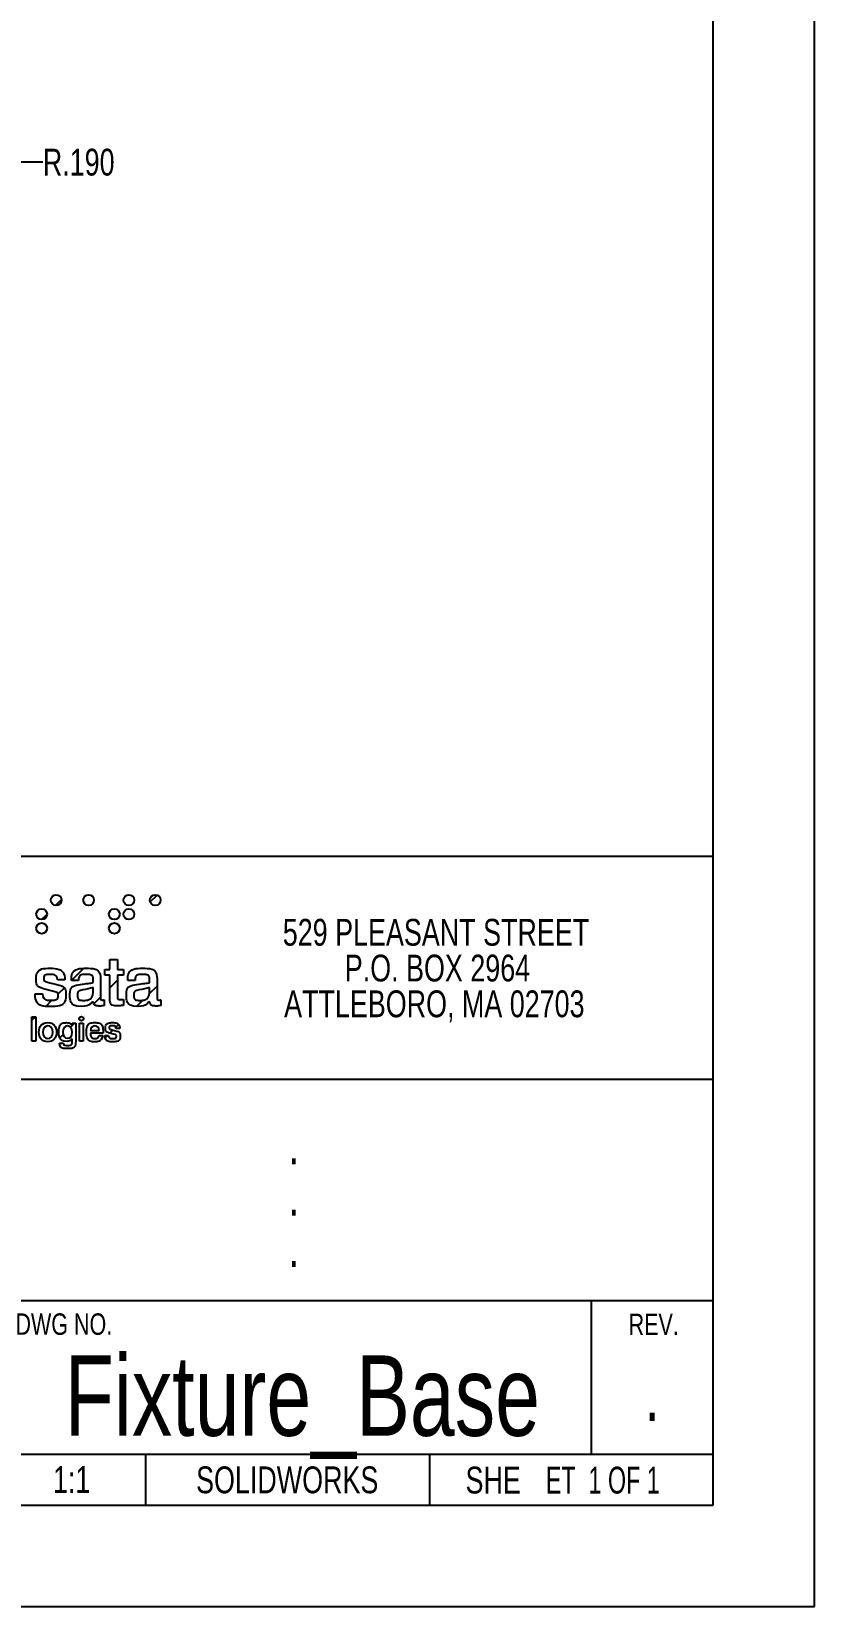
# Model space of a CAD drawing. Extents: x 0 to 8.5, y 0 to 11.
# Drawn here: x 5.46 to 8.5, y 0 to 6.12 of the extents above; entities that cross this region are included whole.
import ezdxf

# ---------------------------------------------------------------- set-up
doc = ezdxf.new("R2010")
doc.units = 0
doc.header["$MEASUREMENT"] = 0
doc.layers.get('0').update_dxf_attribs({"linetype": 'CONTINUOUS'})
doc.styles.add('SLDTEXTSTYLE0', font='TXT', dxfattribs={"width": 0.75})
doc.styles.add('SLDTEXTSTYLE1', font='TXT', dxfattribs={"width": 0.65})
doc.dimstyles.new('SLDDIMSTYLE2', dxfattribs={"dimtxt": 0.104167, "dimasz": 0.1, "dimexe": 0, "dimexo": 0.0625, "dimgap": 0.026042, "dimtad": 0, "dimtih": 1, "dimtoh": 1, "dimdec": 3, "dimrnd": 1e-09, "dimzin": 4, "dimtxsty": 'SLDTEXTSTYLE0', "dimsah": 1, "dimcen": 0, "dimazin": 3, "dimtfac": 1, "dimtdec": 3, "dimtofl": 0, "dimtmove": 0, "dimatfit": 3, "dimtolj": 1, "dimtzin": 12})

# ---------------------------------------------------------------- blocks, each defined once
blk = doc.blocks.new('SW_NOTE_0')
at = {"color": 0, "linetype": 'CONTINUOUS', "char_height": 0.10417, "attachment_point": 2}
for s, insert, style in [('SHE', (0.1188, 0.1343), 'SLDTEXTSTYLE0'), ('ET  1 OF 1', (0.5446, 0.1343), 'SLDTEXTSTYLE1')]:
    blk.add_mtext(s, dxfattribs=dict(at, insert=insert, style=style))
blk = doc.blocks.new('SW_NOTE_1')
at = {"color": 0, "linetype": 'CONTINUOUS', "char_height": 0.15, "attachment_point": 2, "style": 'SLDTEXTSTYLE0'}
for insert in [(0.0258, 0.1934), (0.0258, -0.0066), (0.0258, -0.2066)]:
    blk.add_mtext('.', dxfattribs=dict(at, insert=insert))
blk = doc.blocks.new('SW_NOTE_9')
at = {"color": 0, "linetype": 'CONTINUOUS', "char_height": 0.104167, "attachment_point": 2, "style": 'SLDTEXTSTYLE0'}
for s, insert in [('529 PLEASANT STREET', (0.6771, 0.1343)), ('P.O. BOX 2964', (0.6828, -0.0046)), ('ATTLEBORO, MA 02703', (0.6707, -0.1435))]:
    blk.add_mtext(s, dxfattribs=dict(at, insert=insert))
blk = doc.blocks.new('_D_3')
at = {"color": 7, "linetype": 'CONTINUOUS'}
for p, q in [((5.0662, 5.2917), (5.384, 5.6116)), ((5.384, 5.6116), (5.5021, 5.6116))]:
    blk.add_line(p, q, dxfattribs=at)
blk.add_solid([(5.0662, 5.2917), (5.1544, 5.345), (5.1189, 5.3802)], dxfattribs=at)
at = {"color": 7, "linetype": 'CONTINUOUS', "insert": (5.5021, 5.6631, 0.4), "char_height": 0.10417, "attachment_point": 1, "style": 'SLDTEXTSTYLE0'}
blk.add_mtext('R.190', dxfattribs=at)

msp = doc.modelspace()

# ---------------------------------------------------------------- hatches: boundary and pattern name
at = {"linetype": 'CONTINUOUS'}
h = msp.add_hatch(dxfattribs=at)
h.set_pattern_fill('ANSI31', style=0)
edge = h.paths.add_edge_path(flags=0)
edge.add_spline(control_points=[(5.5333, 2.7441), (5.5333, 2.7556), (5.5427, 2.765), (5.5542, 2.765), (5.5657, 2.765), (5.575, 2.7556), (5.575, 2.7441)], knot_values=[0, 0, 0, 0, 1, 1, 1, 2, 2, 2, 2], weights=[1, 1, 1, 1, 1, 1, 1], degree=3, periodic=0)
edge.add_spline(control_points=[(5.575, 2.7441), (5.575, 2.7326), (5.5657, 2.7232), (5.5542, 2.7232), (5.5427, 2.7232), (5.5333, 2.7326), (5.5333, 2.7441)], knot_values=[2, 2, 2, 2, 3, 3, 3, 4, 4, 4, 4], weights=[1, 1, 1, 1, 1, 1, 1], degree=3, periodic=0)
h = msp.add_hatch(dxfattribs=at)
h.set_pattern_fill('ANSI31', style=0)
edge = h.paths.add_edge_path(flags=0)
edge.add_spline(control_points=[(5.6592, 2.7441), (5.6592, 2.7556), (5.6685, 2.765), (5.68, 2.765), (5.6916, 2.765), (5.7009, 2.7556), (5.7009, 2.7441)], knot_values=[0, 0, 0, 0, 1, 1, 1, 2, 2, 2, 2], weights=[1, 1, 1, 1, 1, 1, 1], degree=3, periodic=0)
edge.add_spline(control_points=[(5.7009, 2.7441), (5.7009, 2.7326), (5.6916, 2.7232), (5.68, 2.7232), (5.6685, 2.7232), (5.6592, 2.7326), (5.6592, 2.7441)], knot_values=[2, 2, 2, 2, 3, 3, 3, 4, 4, 4, 4], weights=[1, 1, 1, 1, 1, 1, 1], degree=3, periodic=0)
h = msp.add_hatch(dxfattribs=at)
h.set_pattern_fill('ANSI31', style=0)
edge = h.paths.add_edge_path(flags=0)
edge.add_spline(control_points=[(5.8156, 2.7441), (5.8156, 2.7556), (5.8249, 2.765), (5.8365, 2.765), (5.848, 2.765), (5.8573, 2.7556), (5.8573, 2.7441)], knot_values=[0, 0, 0, 0, 1, 1, 1, 2, 2, 2, 2], weights=[1, 1, 1, 1, 1, 1, 1], degree=3, periodic=0)
edge.add_spline(control_points=[(5.8573, 2.7441), (5.8573, 2.7326), (5.848, 2.7232), (5.8365, 2.7232), (5.8249, 2.7232), (5.8156, 2.7326), (5.8156, 2.7441)], knot_values=[2, 2, 2, 2, 3, 3, 3, 4, 4, 4, 4], weights=[1, 1, 1, 1, 1, 1, 1], degree=3, periodic=0)
h = msp.add_hatch(dxfattribs=at)
h.set_pattern_fill('ANSI31', style=0)
edge = h.paths.add_edge_path(flags=0)
edge.add_spline(control_points=[(5.918, 2.7441), (5.918, 2.7556), (5.9273, 2.765), (5.9388, 2.765), (5.9504, 2.765), (5.9597, 2.7556), (5.9597, 2.7441)], knot_values=[0, 0, 0, 0, 1, 1, 1, 2, 2, 2, 2], weights=[1, 1, 1, 1, 1, 1, 1], degree=3, periodic=0)
edge.add_spline(control_points=[(5.9597, 2.7441), (5.9597, 2.7326), (5.9504, 2.7232), (5.9388, 2.7232), (5.9273, 2.7232), (5.918, 2.7326), (5.918, 2.7441)], knot_values=[2, 2, 2, 2, 3, 3, 3, 4, 4, 4, 4], weights=[1, 1, 1, 1, 1, 1, 1], degree=3, periodic=0)
h = msp.add_hatch(dxfattribs=at)
h.set_pattern_fill('ANSI31', style=0)
edge = h.paths.add_edge_path(flags=0)
edge.add_spline(control_points=[(5.4768, 2.6894), (5.4768, 2.7009), (5.4862, 2.7102), (5.4977, 2.7102), (5.5092, 2.7102), (5.5185, 2.7009), (5.5185, 2.6894)], knot_values=[0, 0, 0, 0, 1, 1, 1, 2, 2, 2, 2], weights=[1, 1, 1, 1, 1, 1, 1], degree=3, periodic=0)
edge.add_spline(control_points=[(5.5185, 2.6894), (5.5185, 2.6779), (5.5092, 2.6685), (5.4977, 2.6685), (5.4862, 2.6685), (5.4768, 2.6779), (5.4768, 2.6894)], knot_values=[2, 2, 2, 2, 3, 3, 3, 4, 4, 4, 4], weights=[1, 1, 1, 1, 1, 1, 1], degree=3, periodic=0)
h = msp.add_hatch(dxfattribs=at)
h.set_pattern_fill('ANSI31', style=0)
edge = h.paths.add_edge_path(flags=0)
edge.add_spline(control_points=[(5.7591, 2.6894), (5.7591, 2.7009), (5.7684, 2.7102), (5.7799, 2.7102), (5.7915, 2.7102), (5.8008, 2.7009), (5.8008, 2.6894)], knot_values=[0, 0, 0, 0, 1, 1, 1, 2, 2, 2, 2], weights=[1, 1, 1, 1, 1, 1, 1], degree=3, periodic=0)
edge.add_spline(control_points=[(5.8008, 2.6894), (5.8008, 2.6779), (5.7915, 2.6685), (5.7799, 2.6685), (5.7684, 2.6685), (5.7591, 2.6779), (5.7591, 2.6894)], knot_values=[2, 2, 2, 2, 3, 3, 3, 4, 4, 4, 4], weights=[1, 1, 1, 1, 1, 1, 1], degree=3, periodic=0)
h = msp.add_hatch(dxfattribs=at)
h.set_pattern_fill('ANSI31', style=0)
edge = h.paths.add_edge_path(flags=0)
edge.add_spline(control_points=[(5.8156, 2.6894), (5.8156, 2.7009), (5.8249, 2.7102), (5.8365, 2.7102), (5.848, 2.7102), (5.8573, 2.7009), (5.8573, 2.6894)], knot_values=[0, 0, 0, 0, 1, 1, 1, 2, 2, 2, 2], weights=[1, 1, 1, 1, 1, 1, 1], degree=3, periodic=0)
edge.add_spline(control_points=[(5.8573, 2.6894), (5.8573, 2.6779), (5.848, 2.6685), (5.8365, 2.6685), (5.8249, 2.6685), (5.8156, 2.6779), (5.8156, 2.6894)], knot_values=[2, 2, 2, 2, 3, 3, 3, 4, 4, 4, 4], weights=[1, 1, 1, 1, 1, 1, 1], degree=3, periodic=0)
h = msp.add_hatch(dxfattribs=at)
h.set_pattern_fill('ANSI31', style=0)
edge = h.paths.add_edge_path(flags=0)
edge.add_spline(control_points=[(5.4768, 2.6346), (5.4768, 2.6462), (5.4862, 2.6555), (5.4977, 2.6555), (5.5092, 2.6555), (5.5185, 2.6462), (5.5185, 2.6346)], knot_values=[0, 0, 0, 0, 1, 1, 1, 2, 2, 2, 2], weights=[1, 1, 1, 1, 1, 1, 1], degree=3, periodic=0)
edge.add_spline(control_points=[(5.5185, 2.6346), (5.5185, 2.6231), (5.5092, 2.6138), (5.4977, 2.6138), (5.4862, 2.6138), (5.4768, 2.6231), (5.4768, 2.6346)], knot_values=[2, 2, 2, 2, 3, 3, 3, 4, 4, 4, 4], weights=[1, 1, 1, 1, 1, 1, 1], degree=3, periodic=0)
h = msp.add_hatch(dxfattribs=at)
h.set_pattern_fill('ANSI31', style=0)
edge = h.paths.add_edge_path(flags=0)
edge.add_spline(control_points=[(5.7591, 2.6346), (5.7591, 2.6462), (5.7684, 2.6555), (5.7799, 2.6555), (5.7915, 2.6555), (5.8008, 2.6462), (5.8008, 2.6346)], knot_values=[0, 0, 0, 0, 1, 1, 1, 2, 2, 2, 2], weights=[1, 1, 1, 1, 1, 1, 1], degree=3, periodic=0)
edge.add_spline(control_points=[(5.8008, 2.6346), (5.8008, 2.6231), (5.7915, 2.6138), (5.7799, 2.6138), (5.7684, 2.6138), (5.7591, 2.6231), (5.7591, 2.6346)], knot_values=[2, 2, 2, 2, 3, 3, 3, 4, 4, 4, 4], weights=[1, 1, 1, 1, 1, 1, 1], degree=3, periodic=0)
h = msp.add_hatch(dxfattribs=at)
h.set_pattern_fill('ANSI31', style=0)
edge = h.paths.add_edge_path(flags=0)
edge.add_line((5.7624, 2.5134), (5.7918, 2.5134))
edge.add_line((5.7918, 2.5134), (5.7918, 2.475))
edge.add_line((5.7918, 2.475), (5.8152, 2.475))
edge.add_line((5.8152, 2.475), (5.8152, 2.453))
edge.add_line((5.8152, 2.453), (5.7918, 2.453))
edge.add_line((5.7918, 2.453), (5.7918, 2.3708))
edge.add_spline(control_points=[(5.7918, 2.3708), (5.7918, 2.3616), (5.7937, 2.3581), (5.8035, 2.3581), (5.8056, 2.3581), (5.8075, 2.3584), (5.8093, 2.3584)], knot_values=[0, 0, 0, 0, 1, 2, 3, 4, 4, 4, 4], weights=[1, 1, 1, 1, 1, 1, 1], degree=3, periodic=0)
edge.add_line((5.8093, 2.3584), (5.8152, 2.3587))
edge.add_line((5.8152, 2.3587), (5.8152, 2.3351))
edge.add_spline(control_points=[(5.8152, 2.3351), (5.8072, 2.3343), (5.8003, 2.3335), (5.7942, 2.3335), (5.7696, 2.3335), (5.7624, 2.3436), (5.7624, 2.3671)], knot_values=[0, 0, 0, 0, 1, 2, 3, 4, 4, 4, 4], weights=[1, 1, 1, 1, 1, 1, 1], degree=3, periodic=0)
edge.add_line((5.7624, 2.3671), (5.7624, 2.453))
edge.add_line((5.7624, 2.453), (5.7426, 2.453))
edge.add_line((5.7426, 2.453), (5.7426, 2.475))
edge.add_line((5.7426, 2.475), (5.7624, 2.475))
edge.add_line((5.7624, 2.475), (5.7624, 2.5134))
h = msp.add_hatch(dxfattribs=at)
h.set_pattern_fill('ANSI31', style=0)
edge = h.paths.add_edge_path(flags=0)
edge.add_spline(control_points=[(5.5587, 2.4344), (5.5579, 2.4482), (5.5476, 2.4556), (5.5293, 2.4556), (5.5137, 2.4556), (5.5058, 2.449), (5.5058, 2.4405), (5.5058, 2.4304), (5.514, 2.4262), (5.5291, 2.4228)], knot_values=[0, 0, 0, 0, 1, 2, 3, 4, 5, 6, 7, 7, 7, 7], weights=[1, 1, 1, 1, 1, 1, 1, 1, 1, 1], degree=3, periodic=0)
edge.add_line((5.5291, 2.4228), (5.5468, 2.4188))
edge.add_spline(control_points=[(5.5468, 2.4188), (5.5765, 2.4119), (5.5916, 2.4032), (5.5916, 2.3775), (5.5916, 2.3486), (5.5699, 2.3308), (5.5312, 2.3308), (5.493, 2.3308), (5.4718, 2.3491), (5.4718, 2.3807)], knot_values=[0, 0, 0, 0, 1, 2, 3, 4, 5, 6, 7, 7, 7, 7], weights=[1, 1, 1, 1, 1, 1, 1, 1, 1, 1], degree=3, periodic=0)
edge.add_line((5.4718, 2.3807), (5.501, 2.3807))
edge.add_spline(control_points=[(5.501, 2.3807), (5.5023, 2.3634), (5.5131, 2.3552), (5.5338, 2.3552), (5.5518, 2.3552), (5.5619, 2.3629), (5.5619, 2.3738), (5.5619, 2.3838), (5.554, 2.3873), (5.5402, 2.3907)], knot_values=[0, 0, 0, 0, 1, 2, 3, 4, 5, 6, 7, 7, 7, 7], weights=[1, 1, 1, 1, 1, 1, 1, 1, 1, 1], degree=3, periodic=0)
edge.add_line((5.5402, 2.3907), (5.5193, 2.396))
edge.add_spline(control_points=[(5.5193, 2.396), (5.4901, 2.4032), (5.4758, 2.4132), (5.4758, 2.436), (5.4758, 2.462), (5.4959, 2.4795), (5.5304, 2.4795), (5.5659, 2.4795), (5.5876, 2.4614), (5.5876, 2.4344)], knot_values=[0, 0, 0, 0, 1, 2, 3, 4, 5, 6, 7, 7, 7, 7], weights=[1, 1, 1, 1, 1, 1, 1, 1, 1, 1], degree=3, periodic=0)
edge.add_line((5.5876, 2.4344), (5.5587, 2.4344))
h = msp.add_hatch(dxfattribs=at)
h.set_pattern_fill('ANSI31', style=0)
edge = h.paths.add_edge_path(flags=0)
edge.add_spline(control_points=[(5.6525, 2.3308), (5.6239, 2.3308), (5.6075, 2.3467), (5.6075, 2.3722), (5.6075, 2.4053), (5.6295, 2.4143), (5.6668, 2.4191), (5.6914, 2.4223), (5.6978, 2.4225), (5.6978, 2.4355), (5.6978, 2.449), (5.6885, 2.4551), (5.6692, 2.4551), (5.6509, 2.4551), (5.6411, 2.4471), (5.6411, 2.4331), (5.6411, 2.4328), (5.6411, 2.4323), (5.6411, 2.432)], knot_values=[0, 0, 0, 0, 1, 2, 3, 4, 5, 6, 7, 8, 9, 10, 11, 12, 13, 14, 15, 16, 16, 16, 16], weights=[1, 1, 1, 1, 1, 1, 1, 1, 1, 1, 1, 1, 1, 1, 1, 1, 1, 1, 1], degree=3, periodic=0)
edge.add_line((5.6411, 2.432), (5.613, 2.432))
edge.add_spline(control_points=[(5.613, 2.432), (5.613, 2.4328), (5.613, 2.4336), (5.613, 2.4344), (5.613, 2.4617), (5.6342, 2.4795), (5.6703, 2.4795), (5.7073, 2.4795), (5.7264, 2.4654), (5.7264, 2.4381)], knot_values=[0, 0, 0, 0, 1, 2, 3, 4, 5, 6, 7, 7, 7, 7], weights=[1, 1, 1, 1, 1, 1, 1, 1, 1, 1], degree=3, periodic=0)
edge.add_line((5.7264, 2.4381), (5.7264, 2.369))
edge.add_spline(control_points=[(5.7264, 2.369), (5.7264, 2.3605), (5.7272, 2.356), (5.7349, 2.356), (5.7365, 2.356), (5.7386, 2.3563), (5.7407, 2.3565)], knot_values=[0, 0, 0, 0, 1, 2, 3, 4, 4, 4, 4], weights=[1, 1, 1, 1, 1, 1, 1], degree=3, periodic=0)
edge.add_line((5.7407, 2.3565), (5.7407, 2.3348))
edge.add_spline(control_points=[(5.7407, 2.3348), (5.7357, 2.3335), (5.7307, 2.3327), (5.7256, 2.3327), (5.7076, 2.3327), (5.6991, 2.3396), (5.6988, 2.3539), (5.6875, 2.3391), (5.6708, 2.3308), (5.6525, 2.3308)], knot_values=[0, 0, 0, 0, 1, 2, 3, 4, 5, 6, 7, 7, 7, 7], weights=[1, 1, 1, 1, 1, 1, 1, 1, 1, 1], degree=3, periodic=0)
edge = h.paths.add_edge_path(flags=0)
edge.add_spline(control_points=[(5.6975, 2.4053), (5.6848, 2.3989), (5.6708, 2.3984), (5.657, 2.3957)], knot_values=[0, 0, 0, 0, 1, 1, 1, 1], weights=[1, 1, 1, 1], degree=3, periodic=0)
edge.add_spline(control_points=[(5.657, 2.3957), (5.6432, 2.3931), (5.6366, 2.3862), (5.6366, 2.3748), (5.6366, 2.3621), (5.6448, 2.3547), (5.6594, 2.3547), (5.6806, 2.3547), (5.6975, 2.3679), (5.6975, 2.3878)], knot_values=[0, 0, 0, 0, 1, 2, 3, 4, 5, 6, 7, 7, 7, 7], weights=[1, 1, 1, 1, 1, 1, 1, 1, 1, 1], degree=3, periodic=0)
edge.add_line((5.6975, 2.3878), (5.6975, 2.4053))
h = msp.add_hatch(dxfattribs=at)
h.set_pattern_fill('ANSI31', style=0)
edge = h.paths.add_edge_path(flags=0)
edge.add_spline(control_points=[(5.8718, 2.3308), (5.8432, 2.3308), (5.8268, 2.3467), (5.8268, 2.3722), (5.8268, 2.4053), (5.8488, 2.4143), (5.8861, 2.4191), (5.9108, 2.4223), (5.9171, 2.4225), (5.9171, 2.4355), (5.9171, 2.449), (5.9079, 2.4551), (5.8885, 2.4551), (5.8702, 2.4551), (5.8605, 2.4471), (5.8605, 2.4331), (5.8605, 2.4328), (5.8605, 2.4323), (5.8605, 2.432)], knot_values=[0, 0, 0, 0, 1, 2, 3, 4, 5, 6, 7, 8, 9, 10, 11, 12, 13, 14, 15, 16, 16, 16, 16], weights=[1, 1, 1, 1, 1, 1, 1, 1, 1, 1, 1, 1, 1, 1, 1, 1, 1, 1, 1], degree=3, periodic=0)
edge.add_line((5.8605, 2.432), (5.8324, 2.432))
edge.add_spline(control_points=[(5.8324, 2.432), (5.8324, 2.4328), (5.8324, 2.4336), (5.8324, 2.4344), (5.8324, 2.4617), (5.8536, 2.4795), (5.8896, 2.4795), (5.9267, 2.4795), (5.9458, 2.4654), (5.9458, 2.4381)], knot_values=[0, 0, 0, 0, 1, 2, 3, 4, 5, 6, 7, 7, 7, 7], weights=[1, 1, 1, 1, 1, 1, 1, 1, 1, 1], degree=3, periodic=0)
edge.add_line((5.9458, 2.4381), (5.9458, 2.369))
edge.add_spline(control_points=[(5.9458, 2.369), (5.9458, 2.3605), (5.9466, 2.356), (5.9542, 2.356), (5.9558, 2.356), (5.9579, 2.3563), (5.9601, 2.3565)], knot_values=[0, 0, 0, 0, 1, 2, 3, 4, 4, 4, 4], weights=[1, 1, 1, 1, 1, 1, 1], degree=3, periodic=0)
edge.add_line((5.9601, 2.3565), (5.9601, 2.3348))
edge.add_spline(control_points=[(5.9601, 2.3348), (5.955, 2.3335), (5.95, 2.3327), (5.9449, 2.3327), (5.9269, 2.3327), (5.9185, 2.3396), (5.9182, 2.3539), (5.9068, 2.3391), (5.8901, 2.3308), (5.8718, 2.3308)], knot_values=[0, 0, 0, 0, 1, 2, 3, 4, 5, 6, 7, 7, 7, 7], weights=[1, 1, 1, 1, 1, 1, 1, 1, 1, 1], degree=3, periodic=0)
edge = h.paths.add_edge_path(flags=0)
edge.add_spline(control_points=[(5.9169, 2.4053), (5.9042, 2.3989), (5.8901, 2.3984), (5.8763, 2.3957)], knot_values=[0, 0, 0, 0, 1, 1, 1, 1], weights=[1, 1, 1, 1], degree=3, periodic=0)
edge.add_spline(control_points=[(5.8763, 2.3957), (5.8626, 2.3931), (5.8559, 2.3862), (5.8559, 2.3748), (5.8559, 2.3621), (5.8642, 2.3547), (5.8787, 2.3547), (5.8999, 2.3547), (5.9169, 2.3679), (5.9169, 2.3878)], knot_values=[0, 0, 0, 0, 1, 2, 3, 4, 5, 6, 7, 7, 7, 7], weights=[1, 1, 1, 1, 1, 1, 1, 1, 1, 1], degree=3, periodic=0)
edge.add_line((5.9169, 2.3878), (5.9169, 2.4053))
h = msp.add_hatch(dxfattribs=at)
h.set_pattern_fill('ANSI31', style=0)
h.paths.add_polyline_path([(5.4597, 2.2913), (5.4745, 2.2913), (5.4745, 2.196), (5.4597, 2.196)], flags=0)
h = msp.add_hatch(dxfattribs=at)
h.set_pattern_fill('ANSI31', style=0)
edge = h.paths.add_edge_path(flags=0)
edge.add_spline(control_points=[(5.5556, 2.2309), (5.5556, 2.2076), (5.5426, 2.1938), (5.5214, 2.1938), (5.5001, 2.1938), (5.4871, 2.2074), (5.4871, 2.2309)], knot_values=[0, 0, 0, 0, 1, 1, 1, 2, 2, 2, 2], weights=[1, 1, 1, 1, 1, 1, 1], degree=3, periodic=0)
edge.add_spline(control_points=[(5.4871, 2.2309), (5.4871, 2.2543), (5.5, 2.2681), (5.5213, 2.2681), (5.5426, 2.2681), (5.5556, 2.2542), (5.5556, 2.2309)], knot_values=[2, 2, 2, 2, 3, 3, 3, 4, 4, 4, 4], weights=[1, 1, 1, 1, 1, 1, 1], degree=3, periodic=0)
edge = h.paths.add_edge_path(flags=0)
edge.add_spline(control_points=[(5.5405, 2.2309), (5.5405, 2.2469), (5.5336, 2.2554), (5.5214, 2.2554), (5.5091, 2.2554), (5.5022, 2.2468), (5.5022, 2.2309)], knot_values=[2, 2, 2, 2, 3, 3, 3, 4, 4, 4, 4], weights=[1, 1, 1, 1, 1, 1, 1], degree=3, periodic=0)
edge.add_spline(control_points=[(5.5022, 2.2309), (5.5022, 2.215), (5.5091, 2.2065), (5.5214, 2.2065), (5.5336, 2.2065), (5.5405, 2.215), (5.5405, 2.2309)], knot_values=[0, 0, 0, 0, 1, 1, 1, 2, 2, 2, 2], weights=[1, 1, 1, 1, 1, 1, 1], degree=3, periodic=0)
h = msp.add_hatch(dxfattribs=at)
h.set_pattern_fill('ANSI31', style=0)
edge = h.paths.add_edge_path(flags=0)
edge.add_spline(control_points=[(5.5951, 2.1949), (5.5764, 2.1949), (5.5645, 2.2094), (5.5645, 2.2311), (5.5645, 2.2537), (5.5765, 2.2681), (5.5952, 2.2681), (5.6043, 2.2681), (5.611, 2.2647), (5.6161, 2.2571)], knot_values=[0, 0, 0, 0, 1, 2, 3, 4, 5, 6, 7, 7, 7, 7], weights=[1, 1, 1, 1, 1, 1, 1, 1, 1, 1], degree=3, periodic=0)
edge.add_line((5.6161, 2.2571), (5.6161, 2.2658))
edge.add_line((5.6161, 2.2658), (5.6303, 2.2658))
edge.add_line((5.6303, 2.2658), (5.6303, 2.199))
edge.add_spline(control_points=[(5.6303, 2.199), (5.6303, 2.1774), (5.6218, 2.1672), (5.5972, 2.1672), (5.5778, 2.1672), (5.5671, 2.1755), (5.567, 2.1885)], knot_values=[0, 0, 0, 0, 1, 2, 3, 4, 4, 4, 4], weights=[1, 1, 1, 1, 1, 1, 1], degree=3, periodic=0)
edge.add_line((5.567, 2.1885), (5.5822, 2.1885))
edge.add_spline(control_points=[(5.5822, 2.1885), (5.5826, 2.1825), (5.5878, 2.1794), (5.5972, 2.1794), (5.6112, 2.1794), (5.616, 2.185), (5.616, 2.1971)], knot_values=[0, 0, 0, 0, 1, 2, 3, 4, 4, 4, 4], weights=[1, 1, 1, 1, 1, 1, 1], degree=3, periodic=0)
edge.add_line((5.616, 2.1971), (5.616, 2.2052))
edge.add_spline(control_points=[(5.616, 2.2052), (5.6115, 2.1984), (5.6043, 2.1949), (5.5951, 2.1949)], knot_values=[0, 0, 0, 0, 1, 1, 1, 1], weights=[1, 1, 1, 1], degree=3, periodic=0)
edge = h.paths.add_edge_path(flags=0)
edge.add_spline(control_points=[(5.5974, 2.2553), (5.5865, 2.2553), (5.5796, 2.2466), (5.5796, 2.2319), (5.5796, 2.2159), (5.5863, 2.2076), (5.598, 2.2076)], knot_values=[2, 2, 2, 2, 3, 3, 3, 4, 4, 4, 4], weights=[1, 1, 1, 1, 1, 1, 1], degree=3, periodic=0)
edge.add_spline(control_points=[(5.598, 2.2076), (5.6102, 2.2076), (5.6163, 2.2154), (5.6163, 2.2313), (5.6163, 2.247), (5.6098, 2.2553), (5.5974, 2.2553)], knot_values=[0, 0, 0, 0, 1, 1, 1, 2, 2, 2, 2], weights=[1, 1, 1, 1, 1, 1, 1], degree=3, periodic=0)
h = msp.add_hatch(dxfattribs=at)
h.set_pattern_fill('ANSI31', style=0)
edge = h.paths.add_edge_path(flags=0)
edge.add_spline(control_points=[(5.6431, 2.2835), (5.6431, 2.2881), (5.647, 2.2918), (5.6517, 2.2918), (5.6565, 2.2918), (5.6604, 2.2881), (5.6604, 2.2835)], knot_values=[0, 0, 0, 0, 1, 1, 1, 2, 2, 2, 2], weights=[1, 1, 1, 1, 1, 1, 1], degree=3, periodic=0)
edge.add_spline(control_points=[(5.6604, 2.2835), (5.6604, 2.279), (5.6565, 2.2753), (5.6517, 2.2753), (5.647, 2.2753), (5.6431, 2.279), (5.6431, 2.2835)], knot_values=[2, 2, 2, 2, 3, 3, 3, 4, 4, 4, 4], weights=[1, 1, 1, 1, 1, 1, 1], degree=3, periodic=0)
h = msp.add_hatch(dxfattribs=at)
h.set_pattern_fill('ANSI31', style=0)
h.paths.add_polyline_path([(5.6443, 2.2658), (5.6592, 2.2658), (5.6592, 2.196), (5.6443, 2.196)], flags=0)
h = msp.add_hatch(dxfattribs=at)
h.set_pattern_fill('ANSI31', style=0)
edge = h.paths.add_edge_path(flags=0)
edge.add_spline(control_points=[(5.6871, 2.2269), (5.6874, 2.2138), (5.6939, 2.2066), (5.7049, 2.2066), (5.7128, 2.2066), (5.7185, 2.2109), (5.7204, 2.218)], knot_values=[0, 0, 0, 0, 1, 2, 3, 4, 4, 4, 4], weights=[1, 1, 1, 1, 1, 1, 1], degree=3, periodic=0)
edge.add_line((5.7204, 2.218), (5.7351, 2.218))
edge.add_spline(control_points=[(5.7351, 2.218), (5.7324, 2.2036), (5.7201, 2.1938), (5.7039, 2.1938), (5.6842, 2.1938), (5.6718, 2.2076), (5.6718, 2.2311), (5.6718, 2.2543), (5.6841, 2.2681), (5.7043, 2.2681), (5.7237, 2.2681), (5.7361, 2.255), (5.7361, 2.2321), (5.7361, 2.2305), (5.736, 2.2288), (5.7359, 2.2269)], knot_values=[0, 0, 0, 0, 1, 2, 3, 4, 5, 6, 7, 8, 9, 10, 11, 12, 13, 13, 13, 13], weights=[1, 1, 1, 1, 1, 1, 1, 1, 1, 1, 1, 1, 1, 1, 1, 1], degree=3, periodic=0)
edge.add_line((5.7359, 2.2269), (5.6871, 2.2269))
edge = h.paths.add_edge_path(flags=0)
edge.add_spline(control_points=[(5.7206, 2.2376), (5.7205, 2.2492), (5.7144, 2.2555), (5.7039, 2.2555)], knot_values=[0, 0, 0, 0, 1, 1, 1, 1], weights=[1, 1, 1, 1], degree=3, periodic=0)
edge.add_spline(control_points=[(5.7039, 2.2555), (5.6939, 2.2555), (5.6881, 2.2492), (5.6871, 2.2376)], knot_values=[0, 0, 0, 0, 1, 1, 1, 1], weights=[1, 1, 1, 1], degree=3, periodic=0)
edge.add_line((5.6871, 2.2376), (5.7206, 2.2376))
h = msp.add_hatch(dxfattribs=at)
h.set_pattern_fill('ANSI31', style=0)
edge = h.paths.add_edge_path(flags=0)
edge.add_spline(control_points=[(5.7866, 2.2456), (5.7862, 2.2525), (5.781, 2.2562), (5.7719, 2.2562), (5.7641, 2.2562), (5.7601, 2.2529), (5.7601, 2.2486), (5.7601, 2.2436), (5.7642, 2.2415), (5.7718, 2.2398)], knot_values=[0, 0, 0, 0, 1, 2, 3, 4, 5, 6, 7, 7, 7, 7], weights=[1, 1, 1, 1, 1, 1, 1, 1, 1, 1], degree=3, periodic=0)
edge.add_line((5.7718, 2.2398), (5.7806, 2.2378))
edge.add_spline(control_points=[(5.7806, 2.2378), (5.7955, 2.2343), (5.803, 2.2299), (5.803, 2.2171), (5.803, 2.2027), (5.7922, 2.1938), (5.7728, 2.1938), (5.7537, 2.1938), (5.7431, 2.2029), (5.7431, 2.2187)], knot_values=[0, 0, 0, 0, 1, 2, 3, 4, 5, 6, 7, 7, 7, 7], weights=[1, 1, 1, 1, 1, 1, 1, 1, 1, 1], degree=3, periodic=0)
edge.add_line((5.7431, 2.2187), (5.7577, 2.2187))
edge.add_spline(control_points=[(5.7577, 2.2187), (5.7584, 2.2101), (5.7638, 2.206), (5.7741, 2.206), (5.7831, 2.206), (5.7882, 2.2098), (5.7882, 2.2152), (5.7882, 2.2203), (5.7842, 2.222), (5.7773, 2.2237)], knot_values=[0, 0, 0, 0, 1, 2, 3, 4, 5, 6, 7, 7, 7, 7], weights=[1, 1, 1, 1, 1, 1, 1, 1, 1, 1], degree=3, periodic=0)
edge.add_line((5.7773, 2.2237), (5.7669, 2.2264))
edge.add_spline(control_points=[(5.7669, 2.2264), (5.7523, 2.2299), (5.7451, 2.235), (5.7451, 2.2464), (5.7451, 2.2593), (5.7552, 2.2681), (5.7724, 2.2681), (5.7902, 2.2681), (5.801, 2.2591), (5.801, 2.2456)], knot_values=[0, 0, 0, 0, 1, 2, 3, 4, 5, 6, 7, 7, 7, 7], weights=[1, 1, 1, 1, 1, 1, 1, 1, 1, 1], degree=3, periodic=0)
edge.add_line((5.801, 2.2456), (5.7866, 2.2456))

# ---------------------------------------------------------------- linework, layer by layer
at = {"color": 7, "linetype": 'CONTINUOUS'}
for p, q in [((8.5, 0), (8.5, 11)), ((8.1063, 0.3937), (8.1063, 10.6063)), ((8.1063, 2.9134), (0.3937, 2.9134)), ((5.7624, 2.475), (5.7624, 2.5134)), ((5.7624, 2.5134), (5.7918, 2.5134)), ((5.7918, 2.5134), (5.7918, 2.475)), ((5.7426, 2.453), (5.7426, 2.475)), ((5.7426, 2.475), (5.7624, 2.475)), ((5.7624, 2.453), (5.7426, 2.453)), ((5.7624, 2.3671), (5.7624, 2.453)), ((5.7918, 2.475), (5.8152, 2.475)), ((5.8152, 2.453), (5.7918, 2.453)), ((5.7918, 2.453), (5.7918, 2.3708)), ((5.8152, 2.475), (5.8152, 2.453)), ((5.5402, 2.3907), (5.5193, 2.396)), ((5.5291, 2.4228), (5.5468, 2.4188)), ((5.5876, 2.4344), (5.5587, 2.4344)), ((5.6411, 2.432), (5.613, 2.432)), ((5.6975, 2.3878), (5.6975, 2.4053)), ((5.7264, 2.4381), (5.7264, 2.369)), ((5.8605, 2.432), (5.8324, 2.432)), ((5.9169, 2.3878), (5.9169, 2.4053)), ((5.9458, 2.4381), (5.9458, 2.369)), ((5.4718, 2.3807), (5.501, 2.3807)), ((5.7407, 2.3565), (5.7407, 2.3348)), ((5.8093, 2.3584), (5.8152, 2.3587)), ((5.8152, 2.3587), (5.8152, 2.3351)), ((5.9601, 2.3565), (5.9601, 2.3348)), ((5.4597, 2.196), (5.4597, 2.2913)), ((5.4597, 2.2913), (5.4745, 2.2913)), ((5.4745, 2.2913), (5.4745, 2.196)), ((5.6161, 2.2571), (5.6161, 2.2658)), ((5.6161, 2.2658), (5.6303, 2.2658)), ((5.6303, 2.2658), (5.6303, 2.199)), ((5.6443, 2.196), (5.6443, 2.2658)), ((5.6443, 2.2658), (5.6592, 2.2658)), ((5.6592, 2.2658), (5.6592, 2.196)), ((5.616, 2.1971), (5.616, 2.2052)), ((5.6871, 2.2376), (5.7206, 2.2376)), ((5.7359, 2.2269), (5.6871, 2.2269)), ((5.7204, 2.218), (5.7351, 2.218)), ((5.7431, 2.2187), (5.7577, 2.2187)), ((5.7773, 2.2237), (5.7669, 2.2264)), ((5.7718, 2.2398), (5.7806, 2.2378)), ((5.801, 2.2456), (5.7866, 2.2456)), ((5.4745, 2.196), (5.4597, 2.196)), ((5.567, 2.1885), (5.5822, 2.1885)), ((5.6592, 2.196), (5.6443, 2.196)), ((8.1063, 2.0472), (4.878, 2.0472)), ((4.878, 1.189), (8.1063, 1.189)), ((7.6339, 0.5906), (7.6339, 1.189)), ((8.1063, 0.5906), (4.878, 0.5906)), ((5.9016, 0.5906), (5.9016, 0.3937)), ((7.0039, 0.5906), (7.0039, 0.3937)), ((0.3937, 0.3937), (8.1063, 0.3937)), ((0, 0), (8.5, 0))]:
    msp.add_line(p, q, dxfattribs=at)
for points, knots in [([(5.5333, 2.7441), (5.5333, 2.7556), (5.5427, 2.765), (5.5542, 2.765), (5.5657, 2.765), (5.575, 2.7556), (5.575, 2.7441)], [0, 0, 0, 0, 1, 1, 1, 2, 2, 2, 2]), ([(5.6592, 2.7441), (5.6592, 2.7556), (5.6685, 2.765), (5.68, 2.765), (5.6916, 2.765), (5.7009, 2.7556), (5.7009, 2.7441)], [0, 0, 0, 0, 1, 1, 1, 2, 2, 2, 2]), ([(5.8156, 2.7441), (5.8156, 2.7556), (5.8249, 2.765), (5.8365, 2.765), (5.848, 2.765), (5.8573, 2.7556), (5.8573, 2.7441)], [0, 0, 0, 0, 1, 1, 1, 2, 2, 2, 2]), ([(5.918, 2.7441), (5.918, 2.7556), (5.9273, 2.765), (5.9388, 2.765), (5.9504, 2.765), (5.9597, 2.7556), (5.9597, 2.7441)], [0, 0, 0, 0, 1, 1, 1, 2, 2, 2, 2]), ([(5.4768, 2.6894), (5.4768, 2.7009), (5.4862, 2.7102), (5.4977, 2.7102), (5.5092, 2.7102), (5.5185, 2.7009), (5.5185, 2.6894)], [0, 0, 0, 0, 1, 1, 1, 2, 2, 2, 2]), ([(5.575, 2.7441), (5.575, 2.7326), (5.5657, 2.7232), (5.5542, 2.7232), (5.5427, 2.7232), (5.5333, 2.7326), (5.5333, 2.7441)], [2, 2, 2, 2, 3, 3, 3, 4, 4, 4, 4]), ([(5.7009, 2.7441), (5.7009, 2.7326), (5.6916, 2.7232), (5.68, 2.7232), (5.6685, 2.7232), (5.6592, 2.7326), (5.6592, 2.7441)], [2, 2, 2, 2, 3, 3, 3, 4, 4, 4, 4]), ([(5.7591, 2.6894), (5.7591, 2.7009), (5.7684, 2.7102), (5.7799, 2.7102), (5.7915, 2.7102), (5.8008, 2.7009), (5.8008, 2.6894)], [0, 0, 0, 0, 1, 1, 1, 2, 2, 2, 2]), ([(5.8573, 2.7441), (5.8573, 2.7326), (5.848, 2.7232), (5.8365, 2.7232), (5.8249, 2.7232), (5.8156, 2.7326), (5.8156, 2.7441)], [2, 2, 2, 2, 3, 3, 3, 4, 4, 4, 4]), ([(5.8156, 2.6894), (5.8156, 2.7009), (5.8249, 2.7102), (5.8365, 2.7102), (5.848, 2.7102), (5.8573, 2.7009), (5.8573, 2.6894)], [0, 0, 0, 0, 1, 1, 1, 2, 2, 2, 2]), ([(5.9597, 2.7441), (5.9597, 2.7326), (5.9504, 2.7232), (5.9388, 2.7232), (5.9273, 2.7232), (5.918, 2.7326), (5.918, 2.7441)], [2, 2, 2, 2, 3, 3, 3, 4, 4, 4, 4]), ([(5.5185, 2.6894), (5.5185, 2.6779), (5.5092, 2.6685), (5.4977, 2.6685), (5.4862, 2.6685), (5.4768, 2.6779), (5.4768, 2.6894)], [2, 2, 2, 2, 3, 3, 3, 4, 4, 4, 4]), ([(5.4768, 2.6346), (5.4768, 2.6462), (5.4862, 2.6555), (5.4977, 2.6555), (5.5092, 2.6555), (5.5185, 2.6462), (5.5185, 2.6346)], [0, 0, 0, 0, 1, 1, 1, 2, 2, 2, 2]), ([(5.5185, 2.6346), (5.5185, 2.6231), (5.5092, 2.6138), (5.4977, 2.6138), (5.4862, 2.6138), (5.4768, 2.6231), (5.4768, 2.6346)], [2, 2, 2, 2, 3, 3, 3, 4, 4, 4, 4]), ([(5.8008, 2.6894), (5.8008, 2.6779), (5.7915, 2.6685), (5.7799, 2.6685), (5.7684, 2.6685), (5.7591, 2.6779), (5.7591, 2.6894)], [2, 2, 2, 2, 3, 3, 3, 4, 4, 4, 4]), ([(5.7591, 2.6346), (5.7591, 2.6462), (5.7684, 2.6555), (5.7799, 2.6555), (5.7915, 2.6555), (5.8008, 2.6462), (5.8008, 2.6346)], [0, 0, 0, 0, 1, 1, 1, 2, 2, 2, 2]), ([(5.8008, 2.6346), (5.8008, 2.6231), (5.7915, 2.6138), (5.7799, 2.6138), (5.7684, 2.6138), (5.7591, 2.6231), (5.7591, 2.6346)], [2, 2, 2, 2, 3, 3, 3, 4, 4, 4, 4]), ([(5.8573, 2.6894), (5.8573, 2.6779), (5.848, 2.6685), (5.8365, 2.6685), (5.8249, 2.6685), (5.8156, 2.6779), (5.8156, 2.6894)], [2, 2, 2, 2, 3, 3, 3, 4, 4, 4, 4]), ([(5.4871, 2.2309), (5.4871, 2.2543), (5.5, 2.2681), (5.5213, 2.2681), (5.5426, 2.2681), (5.5556, 2.2542), (5.5556, 2.2309)], [2, 2, 2, 2, 3, 3, 3, 4, 4, 4, 4]), ([(5.6431, 2.2835), (5.6431, 2.2881), (5.647, 2.2918), (5.6517, 2.2918), (5.6565, 2.2918), (5.6604, 2.2881), (5.6604, 2.2835)], [0, 0, 0, 0, 1, 1, 1, 2, 2, 2, 2]), ([(5.6604, 2.2835), (5.6604, 2.279), (5.6565, 2.2753), (5.6517, 2.2753), (5.647, 2.2753), (5.6431, 2.279), (5.6431, 2.2835)], [2, 2, 2, 2, 3, 3, 3, 4, 4, 4, 4]), ([(5.5556, 2.2309), (5.5556, 2.2076), (5.5426, 2.1938), (5.5214, 2.1938), (5.5001, 2.1938), (5.4871, 2.2074), (5.4871, 2.2309)], [0, 0, 0, 0, 1, 1, 1, 2, 2, 2, 2]), ([(5.5405, 2.2309), (5.5405, 2.2469), (5.5336, 2.2554), (5.5214, 2.2554), (5.5091, 2.2554), (5.5022, 2.2468), (5.5022, 2.2309)], [2, 2, 2, 2, 3, 3, 3, 4, 4, 4, 4]), ([(5.5022, 2.2309), (5.5022, 2.215), (5.5091, 2.2065), (5.5214, 2.2065), (5.5336, 2.2065), (5.5405, 2.215), (5.5405, 2.2309)], [0, 0, 0, 0, 1, 1, 1, 2, 2, 2, 2]), ([(5.5974, 2.2553), (5.5865, 2.2553), (5.5796, 2.2466), (5.5796, 2.2319), (5.5796, 2.2159), (5.5863, 2.2076), (5.598, 2.2076)], [2, 2, 2, 2, 3, 3, 3, 4, 4, 4, 4]), ([(5.598, 2.2076), (5.6102, 2.2076), (5.6163, 2.2154), (5.6163, 2.2313), (5.6163, 2.247), (5.6098, 2.2553), (5.5974, 2.2553)], [0, 0, 0, 0, 1, 1, 1, 2, 2, 2, 2])]:
    msp.add_open_spline(points, degree=3, knots=knots, dxfattribs=at)
for points in [[(5.5193, 2.396), (5.4901, 2.4032), (5.4758, 2.4132), (5.4758, 2.436), (5.4758, 2.462), (5.4959, 2.4795), (5.5304, 2.4795), (5.5659, 2.4795), (5.5876, 2.4614), (5.5876, 2.4344)], [(5.5587, 2.4344), (5.5579, 2.4482), (5.5476, 2.4556), (5.5293, 2.4556), (5.5137, 2.4556), (5.5058, 2.449), (5.5058, 2.4405), (5.5058, 2.4304), (5.514, 2.4262), (5.5291, 2.4228)], [(5.6525, 2.3308), (5.6239, 2.3308), (5.6075, 2.3467), (5.6075, 2.3722), (5.6075, 2.4053), (5.6295, 2.4143), (5.6668, 2.4191), (5.6914, 2.4223), (5.6978, 2.4225), (5.6978, 2.4355), (5.6978, 2.449), (5.6885, 2.4551), (5.6692, 2.4551), (5.6509, 2.4551), (5.6411, 2.4471), (5.6411, 2.4331), (5.6411, 2.4328), (5.6411, 2.4323), (5.6411, 2.432)], [(5.613, 2.432), (5.613, 2.4328), (5.613, 2.4336), (5.613, 2.4344), (5.613, 2.4617), (5.6342, 2.4795), (5.6703, 2.4795), (5.7073, 2.4795), (5.7264, 2.4654), (5.7264, 2.4381)], [(5.8718, 2.3308), (5.8432, 2.3308), (5.8268, 2.3467), (5.8268, 2.3722), (5.8268, 2.4053), (5.8488, 2.4143), (5.8861, 2.4191), (5.9108, 2.4223), (5.9171, 2.4225), (5.9171, 2.4355), (5.9171, 2.449), (5.9079, 2.4551), (5.8885, 2.4551), (5.8702, 2.4551), (5.8605, 2.4471), (5.8605, 2.4331), (5.8605, 2.4328), (5.8605, 2.4323), (5.8605, 2.432)], [(5.8324, 2.432), (5.8324, 2.4328), (5.8324, 2.4336), (5.8324, 2.4344), (5.8324, 2.4617), (5.8536, 2.4795), (5.8896, 2.4795), (5.9267, 2.4795), (5.9458, 2.4654), (5.9458, 2.4381)], [(5.5468, 2.4188), (5.5765, 2.4119), (5.5916, 2.4032), (5.5916, 2.3775), (5.5916, 2.3486), (5.5699, 2.3308), (5.5312, 2.3308), (5.493, 2.3308), (5.4718, 2.3491), (5.4718, 2.3807)], [(5.501, 2.3807), (5.5023, 2.3634), (5.5131, 2.3552), (5.5338, 2.3552), (5.5518, 2.3552), (5.5619, 2.3629), (5.5619, 2.3738), (5.5619, 2.3838), (5.554, 2.3873), (5.5402, 2.3907)], [(5.657, 2.3957), (5.6432, 2.3931), (5.6366, 2.3862), (5.6366, 2.3748), (5.6366, 2.3621), (5.6448, 2.3547), (5.6594, 2.3547), (5.6806, 2.3547), (5.6975, 2.3679), (5.6975, 2.3878)], [(5.6975, 2.4053), (5.6848, 2.3989), (5.6708, 2.3984), (5.657, 2.3957)], [(5.8763, 2.3957), (5.8626, 2.3931), (5.8559, 2.3862), (5.8559, 2.3748), (5.8559, 2.3621), (5.8642, 2.3547), (5.8787, 2.3547), (5.8999, 2.3547), (5.9169, 2.3679), (5.9169, 2.3878)], [(5.9169, 2.4053), (5.9042, 2.3989), (5.8901, 2.3984), (5.8763, 2.3957)], [(5.7407, 2.3348), (5.7357, 2.3335), (5.7307, 2.3327), (5.7256, 2.3327), (5.7076, 2.3327), (5.6991, 2.3396), (5.6988, 2.3539), (5.6875, 2.3391), (5.6708, 2.3308), (5.6525, 2.3308)], [(5.7264, 2.369), (5.7264, 2.3605), (5.7272, 2.356), (5.7349, 2.356), (5.7365, 2.356), (5.7386, 2.3563), (5.7407, 2.3565)], [(5.8152, 2.3351), (5.8072, 2.3343), (5.8003, 2.3335), (5.7942, 2.3335), (5.7696, 2.3335), (5.7624, 2.3436), (5.7624, 2.3671)], [(5.7918, 2.3708), (5.7918, 2.3616), (5.7937, 2.3581), (5.8035, 2.3581), (5.8056, 2.3581), (5.8075, 2.3584), (5.8093, 2.3584)], [(5.9601, 2.3348), (5.955, 2.3335), (5.95, 2.3327), (5.9449, 2.3327), (5.9269, 2.3327), (5.9185, 2.3396), (5.9182, 2.3539), (5.9068, 2.3391), (5.8901, 2.3308), (5.8718, 2.3308)], [(5.9458, 2.369), (5.9458, 2.3605), (5.9466, 2.356), (5.9542, 2.356), (5.9558, 2.356), (5.9579, 2.3563), (5.9601, 2.3565)], [(5.5951, 2.1949), (5.5764, 2.1949), (5.5645, 2.2094), (5.5645, 2.2311), (5.5645, 2.2537), (5.5765, 2.2681), (5.5952, 2.2681), (5.6043, 2.2681), (5.611, 2.2647), (5.6161, 2.2571)], [(5.7351, 2.218), (5.7324, 2.2036), (5.7201, 2.1938), (5.7039, 2.1938), (5.6842, 2.1938), (5.6718, 2.2076), (5.6718, 2.2311), (5.6718, 2.2543), (5.6841, 2.2681), (5.7043, 2.2681), (5.7237, 2.2681), (5.7361, 2.255), (5.7361, 2.2321), (5.7361, 2.2305), (5.736, 2.2288), (5.7359, 2.2269)], [(5.7669, 2.2264), (5.7523, 2.2299), (5.7451, 2.235), (5.7451, 2.2464), (5.7451, 2.2593), (5.7552, 2.2681), (5.7724, 2.2681), (5.7902, 2.2681), (5.801, 2.2591), (5.801, 2.2456)], [(5.616, 2.2052), (5.6115, 2.1984), (5.6043, 2.1949), (5.5951, 2.1949)], [(5.7039, 2.2555), (5.6939, 2.2555), (5.6881, 2.2492), (5.6871, 2.2376)], [(5.6871, 2.2269), (5.6874, 2.2138), (5.6939, 2.2066), (5.7049, 2.2066), (5.7128, 2.2066), (5.7185, 2.2109), (5.7204, 2.218)], [(5.7206, 2.2376), (5.7205, 2.2492), (5.7144, 2.2555), (5.7039, 2.2555)], [(5.7806, 2.2378), (5.7955, 2.2343), (5.803, 2.2299), (5.803, 2.2171), (5.803, 2.2027), (5.7922, 2.1938), (5.7728, 2.1938), (5.7537, 2.1938), (5.7431, 2.2029), (5.7431, 2.2187)], [(5.7577, 2.2187), (5.7584, 2.2101), (5.7638, 2.206), (5.7741, 2.206), (5.7831, 2.206), (5.7882, 2.2098), (5.7882, 2.2152), (5.7882, 2.2203), (5.7842, 2.222), (5.7773, 2.2237)], [(5.7866, 2.2456), (5.7862, 2.2525), (5.781, 2.2562), (5.7719, 2.2562), (5.7641, 2.2562), (5.7601, 2.2529), (5.7601, 2.2486), (5.7601, 2.2436), (5.7642, 2.2415), (5.7718, 2.2398)], [(5.6303, 2.199), (5.6303, 2.1774), (5.6218, 2.1672), (5.5972, 2.1672), (5.5778, 2.1672), (5.5671, 2.1755), (5.567, 2.1885)], [(5.5822, 2.1885), (5.5826, 2.1825), (5.5878, 2.1794), (5.5972, 2.1794), (5.6112, 2.1794), (5.616, 2.185), (5.616, 2.1971)]]:
    msp.add_open_spline(points, degree=3, dxfattribs=at)

# ---------------------------------------------------------------- block references
for name, p in [('SW_NOTE_9', (6.3524, 2.5369)), ('SW_NOTE_1', (6.4512, 1.6749)), ('SW_NOTE_0', (7.1329, 0.4088))]:
    msp.add_blockref(name, p, dxfattribs=at)

# ---------------------------------------------------------------- texts
at = {"color": 7, "linetype": 'CONTINUOUS', "style": 'SLDTEXTSTYLE0'}
for s, insert, char_height, attachment_point in [('DWG NO.', (5.3957, 1.1387), 0.08333, 1), ('REV.', (7.8754, 1.1375), 0.08333, 2), ('Fixture_Base', (6.5103, 0.9756), 0.3125, 2), ('.', (7.8694, 0.9285), 0.2083, 2), ('1:1', (5.6141, 0.5454), 0.10417, 2), ('SOLIDWORKS', (6.4516, 0.5441), 0.10417, 2)]:
    msp.add_mtext(s, dxfattribs=dict(at, insert=insert, char_height=char_height, attachment_point=attachment_point))

# ---------------------------------------------------------------- dimensions: what is measured, and where the dimension line sits
at = {"color": 7, "linetype": 'CONTINUOUS'}
dim = msp.add_radius_dim(center=(4.9322, 5.1569), mpoint=(5.0662, 5.2917), dimstyle='SLDDIMSTYLE2', dxfattribs=at)
dim.commit()
dim.dimension.update_dxf_attribs({"geometry": '_D_3', "text_midpoint": (5.7211, 5.6116), "dimtype": 164})

doc.saveas('drawing.dxf')
